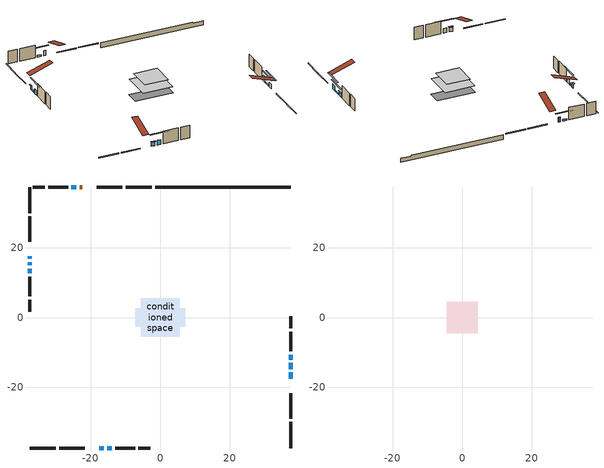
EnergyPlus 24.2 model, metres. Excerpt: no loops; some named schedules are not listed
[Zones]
conditioned space
 floor adiabatic (AdiabaticFloorConstruction): -5.58,-5.58 -5.58,5.58 5.58,5.58 5.58,-5.58 z3.2
 floor foundation (Slab1 construction): -7.15,-2.61 -7.15,2.61 7.15,2.61 7.15,-2.61 z-1.07
 wall outside (RimJoist1 construction): -2.41,37.53 -9.96,37.53 / -37.53,-37.53 -29.99,-37.53 / -37.53,37.53 -37.53,29.99 / 37.53,-37.53 37.53,-29.99 z0.76:1.06
 wall outside (RimJoist2 construction): -10.88,37.53 -18.2,37.53 / -29.06,-37.53 -21.74,-37.53 / -37.53,29.06 -37.53,21.74 / 37.53,-29.06 37.53,-21.74 z0.76:1.06
 wall outside (AdiabaticWallConstruction 1): -22.37,37.53 -23.18,37.53 z0.76:2.79
 wall outside (AdiabaticWallConstruction): 37.53,-17.57 37.53,-15.81 z0.76:2.59; -17.57,-37.53 -16.2,-37.53 / -37.53,17.57 -37.53,16.88 / 37.53,-12.08 37.53,-10.71 z0.76:2.36; 37.53,-14.89 37.53,-13.01 / -37.53,15.96 -37.53,15.01 z0.76:1.22; -24.11,37.53 -25.56,37.53 z0.76:1.45; -15.27,-37.53 -13.9,-37.53 / -37.53,14.09 -37.53,12.71 z0.76:2.57
 wall outside (Wall1 construction): -26.49,37.53 -32.23,37.53 / -12.97,-37.53 -7.23,-37.53 / -37.53,11.79 -37.53,6.05 / 37.53,-9.78 37.53,-4.04 z0.76:5.64
 wall outside (Wall2 construction): -33.16,37.53 -36.6,37.53 / -6.3,-37.53 -2.86,-37.53 / -37.53,5.12 -37.53,1.67 / 37.53,-3.11 37.53,0.33 z0.76:5.64
 wall foundation (FoundationWall1 construction): -1.48,37.53,-1.07 -1.48,37.53,0.76 33.63,37.53,0.76 33.63,37.53,0.43 37.53,37.53,0.43 37.53,37.53,-1.07
 window (WindowConstruction): 37.53,-17.57 37.53,-15.81 z0.76:2.59
 window (WindowConstruction 5): -17.57,-37.53 -16.2,-37.53 z0.76:2.36
 window (WindowConstruction 6): -37.53,17.57 -37.53,16.88 z0.76:2.36
 window (WindowConstruction 7): 37.53,-14.89 37.53,-13.01 z0.76:1.22
 window (WindowConstruction 8): -37.53,15.95 -37.53,15.02 z0.76:1.22
 window (WindowConstruction 1): -24.11,37.53 -25.56,37.53 z0.76:1.45
 window (WindowConstruction 2): -15.27,-37.53 -13.9,-37.53 z0.76:2.56
 window (WindowConstruction 3): -37.53,14.09 -37.53,12.72 z0.76:2.56
 window (WindowConstruction 4): 37.53,-12.08 37.53,-10.71 z0.76:2.36
 door (Door): -22.37,37.53 -23.18,37.53 z0.76:2.79
 ceiling adiabatic (AdiabaticFloorConstruction): 5.58,-5.58 5.58,5.58 -5.58,5.58 -5.58,-5.58 z3.2
attic - vented
 floor to conditioned space (Floor1 construction Reversed): -4.51,-4.51 -4.51,4.51 4.51,4.51 4.51,-4.51 z5.64
 roof outside (Roof1 construction): -21.45,37.53,5.64 -21.45,28.74,8.57 -19.13,28.74,8.57 -19.13,37.53,5.64; -18.5,-37.53,5.64 -18.5,-28.74,8.57 -20.82,-28.74,8.57 -20.82,-37.53,5.64; -37.53,18.5,5.64 -28.74,18.5,8.57 -28.74,20.82,8.57 -37.53,20.82,5.64; 37.53,-18.5,5.64 28.74,-18.5,8.57 28.74,-20.82,8.57 37.53,-20.82,5.64
shading: 37.53,-12.87 37.53,-20.51 37.94,-20.51 37.94,-12.87 z5.53; -16,-37.53 -17.77,-37.53 -17.77,-37.94 -16,-37.94 z2.56; -37.53,16.68 -37.53,17.77 -37.94,17.77 -37.94,16.68 z2.56; 37.53,-10.07 37.53,-17.83 37.94,-17.83 37.94,-10.07 z4.16; -37.53,14.82 -37.53,16.16 -37.94,16.16 -37.94,14.82 z1.42; -28.5,37.53 -21.17,37.53 -21.17,37.94 -28.5,37.94 z4.39; -10.96,-37.53 -18.21,-37.53 -18.21,-37.94 -10.96,-37.94 z5.51; -37.53,9.77 -37.53,17.03 -37.94,17.03 -37.94,9.77 z5.51; 37.53,-10.51 37.53,-12.28 37.94,-12.28 37.94,-10.51 z2.56
[Building]
Building 1: Terrain=Suburbs
[Site:Location]
London AP_ON: Latitude {deg}=43.03; Longitude {deg}=-81.15; Time Zone {hr}=-5; Elevation {m}=278; Keep Site Location Information=Yes
[Site:GroundTemperature:Shallow]
3.98693, 1.93205, 1.76749, 2.74264, 6.6573, 10.5537, 13.9317, 16.0716, 16.2534, 14.513, 11.2211, 7.44421
[Site:WaterMainsTemperature]
Calculation Method=Schedule; Temperature Schedule=mains temperature schedule
[Material] Roughness=Rough; Thermal Absorptance=0.9
Name | Thickness {m} | Conductivity {W/m-K} | Density {kg/m3} | Specific Heat {J/kg-K} | Solar Absorptance | Visible Absorptance
asphalt or fiberglass shingles | 0.00635 | 0.162714 | 1121.4 | 1465.45 | 0.4 | 0.4
ceiling loosefill ins | 0.0846667 | 0.0480833 | 16.02 | 1046.75 | 0.7 | 0.7
ceiling stud and cavity | 0.1397 | 0.0781647 | 65.682 | 1177.47 | 0.7 | 0.7
concrete 4.0 in. | 0.1016 | 1.803125 | 2242.8 | 837.4 | 0.7 | 0.7
concrete 8.0 in. | 0.2032 | 1.803125 | 2242.8 | 837.4 | 0.7 | 0.7
door material | 0.04445 | 0.188738 | 512.64 | 1214.23 | 0.7 | 0.7
floor covering | 0.0127 | 0.0433444 | 54.468 | 1339.84 | 0.6 | 0.6
floor rigid ins; wall rigid ins | 0.512978 | 0.029427 | 32.04 | 1214.23 | 0.7 | 0.7
floor stud and cavity | 0.1397 | 1.75129 | 37.0049 | 1207.88 | 0.7 | 0.7
furniture material conditioned space 1 | 0.1524 | 0.115458 | 640.8 | 1214.23 | 0.6 | 0.6
gypsum board | 0.0127 | 0.160291 | 801 | 837.4 | 0.6 | 0.6
osb sheathing 0.5 in. | 0.0127 | 0.115458 | 512.64 | 1214.23 | 0.7 | 0.7
osb sheathing 0.75 in. | 0.01905 | 0.115458 | 512.64 | 1214.23 | 0.7 | 0.7
rim joist stud and cavity | 0.0508 | 0.177588 | 50.32683 | 1063.81 | 0.6 | 0.6
rim joist stud and cavity 1 | 0.0508 | 0.103237 | 50.32683 | 1063.81 | 0.6 | 0.6
wall stud and cavity | 0.1397 | 0.0809575 | 139.0536 | 1170.24 | 0.7 | 0.7
wall stud and cavity 1 | 0.1397 | 0.0824723 | 139.0536 | 1170.24 | 0.7 | 0.7
wall stud and cavity 2 | 0.0889 | 0.380278 | 52.3479 | 1209.89 | 0.7 | 0.7
wall stud and cavity 3 | 0.0889 | 0.391764 | 83.0341 | 1211.67 | 0.7 | 0.7
wood siding | 0.0254 | 0.102417 | 544.68 | 1172.36 | 0.4 | 0.4
wood siding 1; wood siding 2; wood siding 3 | 0.0254 | 0.102417 | 544.68 | 1172.36 | 0.7 | 0.7
[WindowMaterial:SimpleGlazingSystem]
Name | U-Factor {W/m2-K} | Solar Heat Gain Coefficient
WindowMaterial | 3.00196 | 0.52
WindowMaterial 1 | 3.00026 | 0.53
WindowMaterial 2 | 2.98833 | 0.54
WindowMaterial 3 | 2.99458 | 0.53
WindowMaterial 4 | 3.05079 | 0.42
[Construction]
AdiabaticFloorConstruction: floor stud and cavity, floor rigid ins, osb sheathing 0.75 in., floor covering
AdiabaticWallConstruction: wood siding 2, wall rigid ins, wall stud and cavity 2, gypsum board
AdiabaticWallConstruction 1: wood siding 3, wall rigid ins, wall stud and cavity 2, gypsum board
Door: door material
Floor1 construction Reversed: gypsum board, ceiling stud and cavity, ceiling loosefill ins
FoundationWall1 construction: concrete 8.0 in.
furniture construction conditioned space 1: furniture material conditioned space 1
PartitionWallConstruction: gypsum board, wall stud and cavity 3, gypsum board
RimJoist1 construction: wood siding 1, rim joist stud and cavity
RimJoist2 construction: wood siding 1, rim joist stud and cavity 1
Roof1 construction: asphalt or fiberglass shingles
Slab1 construction: concrete 4.0 in.
Wall1 construction: wood siding, osb sheathing 0.5 in., wall stud and cavity, gypsum board
Wall2 construction: wood siding, osb sheathing 0.5 in., wall stud and cavity 1, gypsum board
WindowConstruction: WindowMaterial
WindowConstruction 1: WindowMaterial 1
WindowConstruction 2; WindowConstruction 3: WindowMaterial 2
WindowConstruction 4; WindowConstruction 5; WindowConstruction 6: WindowMaterial 3
WindowConstruction 7; WindowConstruction 8: WindowMaterial 4
[Zone] Multiplier=1; Part of Total Floor Area=Yes
Name | Volume {m3}
attic - vented | 38.7637
conditioned space | 539.6
[Space]
Name | Zone | Volume {m3}
attic - vented 1 | attic - vented | 38.7637
conditioned space 1 | conditioned space | 539.6
[ZoneInfiltration:EffectiveLeakageArea]
infil attic - vented 1: Zone or Space=attic - vented 1; Schedule=Always On Discrete; Effective Air Leakage Area {cm2}=3555.49; Stack Coefficient=0.000203793; Wind Coefficient=9.64527e-06
[ZoneMixing]
whole house fan mix: Zone or Space=attic - vented; Schedule=Always On Continuous; Design Flow Rate Calculation Method=Flow/Zone; Design Flow Rate {m3/s}=0; Source Zone or Space=conditioned space
[SurfaceProperty:ExposedFoundationPerimeter]
Slab1: Exposed Perimeter Calculation Method=TotalExposedPerimeter; Total Exposed Perimeter {m}=39.015
[InternalMass] Zone or ZoneList=conditioned space; Space or SpaceList=conditioned space 1
Name | Construction | Surface Area {m2}
furniture mass conditioned space 1 | furniture construction conditioned space 1 | 79.564
partition wall mass | PartitionWallConstruction | 198.91
[Lights]
interior lighting: Zone or ZoneList or Space or SpaceList=conditioned space 1; Schedule=interior lighting schedule; Design Level Calculation Method=LightingLevel; Lighting Level {W}=343.2; Return Air Fraction=0; Fraction Radiant=0.6; Fraction Visible=0.2; Fraction Replaceable=1
[People]
occupants: Zone or ZoneList or Space or SpaceList=conditioned space 1; Number of People Schedule=occupants schedule; Number of People Calculation Method=People; Number of People=3; Fraction Radiant=0.314171; Sensible Heat Fraction=0.56303; Activity Level Schedule=occupants activity schedule; Carbon Dioxide Generation Rate {m3/s-W}=0; Enable ASHRAE 55 Comfort Warnings=No; Mean Radiant Temperature Calculation Type=EnclosureAveraged
[ElectricEquipment] Zone or ZoneList or Space or SpaceList=conditioned space 1; Design Level Calculation Method=EquipmentLevel
Name | Schedule | Design Level {W} | Fraction Latent | Fraction Radiant | Fraction Lost
clothes dryer | clothes dryer schedule | 140.772 | 0.015 | 0.081 | 0.85
clothes washer | clothes washer schedule | 32.1985 | 0.03 | 0.162 | 0.7
cooking range | cooking range schedule | 215.147 | 0.08 | 0.432 | 0.2
dishwasher | dishwasher schedule | 66.8632 | 0.3 | 0.18 | 0.4
fridge | fridge schedule | 72.9452 | 0 | 0.6 | 0
mech vent house fan | mech vent house fan schedule | 0.95 | 0 | 0 | 1
mech vent house fan cfis | mech vent house fan cfis schedule | 0 | 0 | 0 | 0
misc plug loads | misc plug loads schedule | 494.7 | 0.045 | 0.513 | 0.1
whole house fan | Always On Discrete | 0 | 0 | 0 | 1
[OtherEquipment] Zone or ZoneList or Space or SpaceList=conditioned space 1; Design Level Calculation Method=EquipmentLevel
Name | Fuel Type | Schedule | Design Level {W} | Fraction Latent | Fraction Radiant | Fraction Lost
clothes dryer 1 | Electricity | clothes dryer schedule | 0 | 0.015 | 0.081 | 0.85
cooking range 1 | Electricity | cooking range schedule | 0 | 0.08 | 0.432 | 0.2
general water use latent | None | general water use schedule | 62.594 | 1 | 0 | 0
general water use sensible | None | general water use schedule | -61.6891 | 0 | 0.6 | 0
mech vent house fan latent load | None | Always On Discrete | 0 | 1 | 0 | 0
mech vent house fan sensible load | None | Always On Discrete | 0 | 0 | 0 | 0
water heater energy adjustment1 | NaturalGas | Always On Discrete | 0.01 | 0 | 0 | 1
[ZoneInfiltration:DesignFlowRate] Zone or ZoneList or Space or SpaceList=conditioned space 1; Schedule=Always On Discrete; Design Flow Rate Calculation Method=Flow/Zone; Design Flow Rate {m3/s}=0
infil flow; natural vent flow; whole house fan flow
[AvailabilityManager:Scheduled]
furnace airloop Availability Manager: Schedule=Always On Discrete
[Foundation:Kiva]
Foundation Kiva 1: Initial Indoor Air Temperature {C}=18; Wall Height Above Grade {m}=0.759988; Wall Depth Below Slab {m}=0.2032
[Foundation:Kiva:Settings]
Soil Conductivity {W/m-K}=0.849921; Soil Density {kg/m3}=1842.3; Soil Specific Heat {J/kg-K}=418.7; Ground Solar Absorptivity=0.9; Ground Thermal Absorptivity=0.9; Ground Surface Roughness {m}=0.03; Far-Field Width {m}=40; Deep-Ground Boundary Condition=ZeroFlux; Deep-Ground Depth {m}=40; Minimum Cell Dimension {m}=0.2; Maximum Cell Growth Coefficient=3; Simulation Timestep=Timestep
[Exterior:Lights]
exterior lighting: Schedule=exterior lighting schedule; Design Level {W}=75.6
[EnergyManagementSystem:GlobalVariable]
furnace_airloop_Fan_RTF
infil_program_Qfan
infil_program_Qinf
natural_vent_program_Qnv
natural_vent_program_Qwhf
[EnergyManagementSystem:Sensor]
Name | Output:Variable or Output:Meter Index Key | Output:Variable or Output:Meter
airflow_gain | infil flow | Infiltration Sensible Heat Gain Energy
airflow_gain_1 | natural vent flow | Infiltration Sensible Heat Gain Energy
airflow_gain_2 | whole house fan flow | Infiltration Sensible Heat Gain Energy
airflow_loss | infil flow | Infiltration Sensible Heat Loss Energy
airflow_loss_1 | natural vent flow | Infiltration Sensible Heat Loss Energy
airflow_loss_2 | whole house fan flow | Infiltration Sensible Heat Loss Energy
clg_load_cond |  | Cooling:EnergyTransfer:Zone:CONDITIONED SPACE
clg_sp_s; clg_sp_s_1 | cooling setpoint | Schedule Value
clothes_dryer_exhaust_0_sch_s | clothes dryer exhaust 0 schedule | Schedule Value
cool_season | cooling season schedule | Schedule Value
htg_load_cond |  | Heating:EnergyTransfer:Zone:CONDITIONED SPACE
htg_sp_s; htg_sp_s_1 | heating setpoint | Schedule Value
ig_ee_conv | clothes dryer | Electric Equipment Convective Heating Energy
ig_ee_conv_2 | cooking range | Electric Equipment Convective Heating Energy
ig_ee_conv_4 | fridge | Electric Equipment Convective Heating Energy
ig_ee_conv_5 | misc plug loads | Electric Equipment Convective Heating Energy
ig_ee_conv_6 | whole house fan | Electric Equipment Convective Heating Energy
ig_ee_rad | clothes dryer | Electric Equipment Radiant Heating Energy
ig_ee_rad_2 | cooking range | Electric Equipment Radiant Heating Energy
ig_ee_rad_4 | fridge | Electric Equipment Radiant Heating Energy
ig_ee_rad_5 | misc plug loads | Electric Equipment Radiant Heating Energy
ig_ee_rad_6 | whole house fan | Electric Equipment Radiant Heating Energy
ig_lgt_conv | interior lighting | Lights Convective Heating Energy
ig_lgt_rad | interior lighting | Lights Radiant Heating Energy
ig_lgt_vis | interior lighting | Lights Visible Radiation Heating Energy
ig_oe_conv | clothes dryer 1 | Other Equipment Convective Heating Energy
ig_oe_conv_1 | cooking range 1 | Other Equipment Convective Heating Energy
ig_oe_conv_2 | general water use latent | Other Equipment Convective Heating Energy
ig_oe_conv_3 | general water use sensible | Other Equipment Convective Heating Energy
ig_oe_conv_4 | water heater energy adjustment1 | Other Equipment Convective Heating Energy
ig_oe_rad | clothes dryer 1 | Other Equipment Radiant Heating Energy
ig_oe_rad_1 | cooking range 1 | Other Equipment Radiant Heating Energy
ig_oe_rad_2 | general water use latent | Other Equipment Radiant Heating Energy
ig_oe_rad_3 | general water use sensible | Other Equipment Radiant Heating Energy
ig_oe_rad_4 | water heater energy adjustment1 | Other Equipment Radiant Heating Energy
ig_ppl_conv | occupants | People Convective Heating Energy
ig_ppl_rad | occupants | People Radiant Heating Energy
im_conv | furniture mass conditioned space 1 | Surface Inside Face Convection Heat Gain Energy
im_conv_1 | partition wall mass | Surface Inside Face Convection Heat Gain Energy
im_ig | furniture mass conditioned space 1 | Surface Inside Face Internal Gains Radiation Heat Gain Energy
im_ig_1 | partition wall mass | Surface Inside Face Internal Gains Radiation Heat Gain Energy
im_lgt | furniture mass conditioned space 1 | Surface Inside Face Lights Radiation Heat Gain Energy
im_lgt_1 | partition wall mass | Surface Inside Face Lights Radiation Heat Gain Energy
im_sol | furniture mass conditioned space 1 | Surface Inside Face Solar Radiation Heat Gain Energy
im_sol_1 | partition wall mass | Surface Inside Face Solar Radiation Heat Gain Energy
im_surf | furniture mass conditioned space 1 | Surface Inside Face Net Surface Thermal Radiation Heat Gain Energy
im_surf_1 | partition wall mass | Surface Inside Face Net Surface Thermal Radiation Heat Gain Energy
mv_conv | mech vent house fan | Electric Equipment Convective Heating Energy
mv_conv_1 | mech vent house fan cfis | Electric Equipment Convective Heating Energy
mv_conv_2 | mech vent house fan latent load | Other Equipment Convective Heating Energy
mv_conv_3 | mech vent house fan sensible load | Other Equipment Convective Heating Energy
mv_rad | mech vent house fan | Electric Equipment Radiant Heating Energy
mv_rad_1 | mech vent house fan cfis | Electric Equipment Radiant Heating Energy
mv_rad_2 | mech vent house fan latent load | Other Equipment Radiant Heating Energy
mv_rad_3 | mech vent house fan sensible load | Other Equipment Radiant Heating Energy
natural_vent_s | natural vent schedule | Schedule Value
out_pb_s |  | Site Outdoor Air Barometric Pressure
out_wt_s |  | Site Outdoor Air Humidity Ratio
site_vw_s |  | Site Wind Speed
ss_back_out | Window1 | Surface Window Shortwave from Zone Back Out Window Heat Transfer Rate
ss_back_out_1 | Window11 | Surface Window Shortwave from Zone Back Out Window Heat Transfer Rate
ss_back_out_2 | Window13 | Surface Window Shortwave from Zone Back Out Window Heat Transfer Rate
ss_back_out_3 | Window14 | Surface Window Shortwave from Zone Back Out Window Heat Transfer Rate
ss_back_out_4 | Window16 | Surface Window Shortwave from Zone Back Out Window Heat Transfer Rate
ss_back_out_5 | Window4 | Surface Window Shortwave from Zone Back Out Window Heat Transfer Rate
ss_back_out_6 | Window5 | Surface Window Shortwave from Zone Back Out Window Heat Transfer Rate
ss_back_out_7 | Window7 | Surface Window Shortwave from Zone Back Out Window Heat Transfer Rate
ss_back_out_8 | Window9 | Surface Window Shortwave from Zone Back Out Window Heat Transfer Rate
ss_conv | Door1 | Surface Inside Face Convection Heat Gain Energy
ss_conv_1 | Window1 | Surface Inside Face Convection Heat Gain Energy
ss_conv_2 | Window11 | Surface Inside Face Convection Heat Gain Energy
ss_conv_3 | Window13 | Surface Inside Face Convection Heat Gain Energy
ss_conv_4 | Window14 | Surface Inside Face Convection Heat Gain Energy
ss_conv_5 | Window16 | Surface Inside Face Convection Heat Gain Energy
ss_conv_6 | Window4 | Surface Inside Face Convection Heat Gain Energy
ss_conv_7 | Window5 | Surface Inside Face Convection Heat Gain Energy
ss_conv_8 | Window7 | Surface Inside Face Convection Heat Gain Energy
ss_conv_9 | Window9 | Surface Inside Face Convection Heat Gain Energy
ss_ig | Door1 | Surface Inside Face Internal Gains Radiation Heat Gain Energy
ss_ig_1 | Window1 | Surface Inside Face Internal Gains Radiation Heat Gain Energy
ss_ig_2 | Window11 | Surface Inside Face Internal Gains Radiation Heat Gain Energy
ss_ig_3 | Window13 | Surface Inside Face Internal Gains Radiation Heat Gain Energy
ss_ig_4 | Window14 | Surface Inside Face Internal Gains Radiation Heat Gain Energy
ss_ig_5 | Window16 | Surface Inside Face Internal Gains Radiation Heat Gain Energy
ss_ig_6 | Window4 | Surface Inside Face Internal Gains Radiation Heat Gain Energy
ss_ig_7 | Window5 | Surface Inside Face Internal Gains Radiation Heat Gain Energy
ss_ig_8 | Window7 | Surface Inside Face Internal Gains Radiation Heat Gain Energy
ss_ig_9 | Window9 | Surface Inside Face Internal Gains Radiation Heat Gain Energy
ss_lgt | Door1 | Surface Inside Face Lights Radiation Heat Gain Energy
ss_sol | Door1 | Surface Inside Face Solar Radiation Heat Gain Energy
ss_surf | Door1 | Surface Inside Face Net Surface Thermal Radiation Heat Gain Energy
ss_surf_1 | Window1 | Surface Inside Face Net Surface Thermal Radiation Heat Gain Energy
ss_surf_2 | Window11 | Surface Inside Face Net Surface Thermal Radiation Heat Gain Energy
ss_surf_3 | Window13 | Surface Inside Face Net Surface Thermal Radiation Heat Gain Energy
ss_surf_4 | Window14 | Surface Inside Face Net Surface Thermal Radiation Heat Gain Energy
ss_surf_5 | Window16 | Surface Inside Face Net Surface Thermal Radiation Heat Gain Energy
ss_surf_6 | Window4 | Surface Inside Face Net Surface Thermal Radiation Heat Gain Energy
ss_surf_7 | Window5 | Surface Inside Face Net Surface Thermal Radiation Heat Gain Energy
ss_surf_8 | Window7 | Surface Inside Face Net Surface Thermal Radiation Heat Gain Energy
ss_surf_9 | Window9 | Surface Inside Face Net Surface Thermal Radiation Heat Gain Energy
ss_trans_in | Window1 | Surface Window Transmitted Solar Radiation Rate
ss_trans_in_1 | Window11 | Surface Window Transmitted Solar Radiation Rate
ss_trans_in_2 | Window13 | Surface Window Transmitted Solar Radiation Rate
ss_trans_in_3 | Window14 | Surface Window Transmitted Solar Radiation Rate
ss_trans_in_4 | Window16 | Surface Window Transmitted Solar Radiation Rate
ss_trans_in_5 | Window4 | Surface Window Transmitted Solar Radiation Rate
ss_trans_in_6 | Window5 | Surface Window Transmitted Solar Radiation Rate
ss_trans_in_7 | Window7 | Surface Window Transmitted Solar Radiation Rate
ss_trans_in_8 | Window9 | Surface Window Transmitted Solar Radiation Rate
ss_trans_out | Window1 | Surface Inside Face Initial Transmitted Diffuse Transmitted Out Window Solar Radiation Rate
ss_trans_out_1 | Window11 | Surface Inside Face Initial Transmitted Diffuse Transmitted Out Window Solar Radiation Rate
ss_trans_out_2 | Window13 | Surface Inside Face Initial Transmitted Diffuse Transmitted Out Window Solar Radiation Rate
ss_trans_out_3 | Window14 | Surface Inside Face Initial Transmitted Diffuse Transmitted Out Window Solar Radiation Rate
ss_trans_out_4 | Window16 | Surface Inside Face Initial Transmitted Diffuse Transmitted Out Window Solar Radiation Rate
ss_trans_out_5 | Window4 | Surface Inside Face Initial Transmitted Diffuse Transmitted Out Window Solar Radiation Rate
ss_trans_out_6 | Window5 | Surface Inside Face Initial Transmitted Diffuse Transmitted Out Window Solar Radiation Rate
ss_trans_out_7 | Window7 | Surface Inside Face Initial Transmitted Diffuse Transmitted Out Window Solar Radiation Rate
ss_trans_out_8 | Window9 | Surface Inside Face Initial Transmitted Diffuse Transmitted Out Window Solar Radiation Rate
s_conv | Floor1 | Surface Inside Face Convection Heat Gain Energy
s_conv_1 | FoundationWall1 | Surface Inside Face Convection Heat Gain Energy
s_conv_10 | RimJoist2:270 | Surface Inside Face Convection Heat Gain Energy
s_conv_11 | RimJoist2:90 | Surface Inside Face Convection Heat Gain Energy
s_conv_12 | Slab1 | Surface Inside Face Convection Heat Gain Energy
s_conv_13 | Wall1:0 | Surface Inside Face Convection Heat Gain Energy
s_conv_14 | Wall1:180 | Surface Inside Face Convection Heat Gain Energy
s_conv_15 | Wall1:270 | Surface Inside Face Convection Heat Gain Energy
s_conv_16 | Wall1:90 | Surface Inside Face Convection Heat Gain Energy
s_conv_17 | Wall2:0 | Surface Inside Face Convection Heat Gain Energy
s_conv_18 | Wall2:180 | Surface Inside Face Convection Heat Gain Energy
s_conv_19 | Wall2:270 | Surface Inside Face Convection Heat Gain Energy
s_conv_2 | inferred conditioned ceiling | Surface Inside Face Convection Heat Gain Energy
s_conv_20 | Wall2:90 | Surface Inside Face Convection Heat Gain Energy
s_conv_3 | inferred conditioned floor | Surface Inside Face Convection Heat Gain Energy
s_conv_4 | RimJoist1:0 | Surface Inside Face Convection Heat Gain Energy
s_conv_5 | RimJoist1:180 | Surface Inside Face Convection Heat Gain Energy
s_conv_6 | RimJoist1:270 | Surface Inside Face Convection Heat Gain Energy
s_conv_7 | RimJoist1:90 | Surface Inside Face Convection Heat Gain Energy
s_conv_8 | RimJoist2:0 | Surface Inside Face Convection Heat Gain Energy
s_conv_9 | RimJoist2:180 | Surface Inside Face Convection Heat Gain Energy
s_ig | Floor1 | Surface Inside Face Internal Gains Radiation Heat Gain Energy
s_ig_1 | FoundationWall1 | Surface Inside Face Internal Gains Radiation Heat Gain Energy
s_ig_10 | RimJoist2:270 | Surface Inside Face Internal Gains Radiation Heat Gain Energy
s_ig_11 | RimJoist2:90 | Surface Inside Face Internal Gains Radiation Heat Gain Energy
s_ig_12 | Slab1 | Surface Inside Face Internal Gains Radiation Heat Gain Energy
s_ig_13 | Wall1:0 | Surface Inside Face Internal Gains Radiation Heat Gain Energy
s_ig_14 | Wall1:180 | Surface Inside Face Internal Gains Radiation Heat Gain Energy
s_ig_15 | Wall1:270 | Surface Inside Face Internal Gains Radiation Heat Gain Energy
s_ig_16 | Wall1:90 | Surface Inside Face Internal Gains Radiation Heat Gain Energy
s_ig_17 | Wall2:0 | Surface Inside Face Internal Gains Radiation Heat Gain Energy
s_ig_18 | Wall2:180 | Surface Inside Face Internal Gains Radiation Heat Gain Energy
s_ig_19 | Wall2:270 | Surface Inside Face Internal Gains Radiation Heat Gain Energy
s_ig_2 | inferred conditioned ceiling | Surface Inside Face Internal Gains Radiation Heat Gain Energy
s_ig_20 | Wall2:90 | Surface Inside Face Internal Gains Radiation Heat Gain Energy
s_ig_3 | inferred conditioned floor | Surface Inside Face Internal Gains Radiation Heat Gain Energy
s_ig_4 | RimJoist1:0 | Surface Inside Face Internal Gains Radiation Heat Gain Energy
s_ig_5 | RimJoist1:180 | Surface Inside Face Internal Gains Radiation Heat Gain Energy
s_ig_6 | RimJoist1:270 | Surface Inside Face Internal Gains Radiation Heat Gain Energy
s_ig_7 | RimJoist1:90 | Surface Inside Face Internal Gains Radiation Heat Gain Energy
s_ig_8 | RimJoist2:0 | Surface Inside Face Internal Gains Radiation Heat Gain Energy
s_ig_9 | RimJoist2:180 | Surface Inside Face Internal Gains Radiation Heat Gain Energy
s_lgt | Floor1 | Surface Inside Face Lights Radiation Heat Gain Energy
s_lgt_1 | FoundationWall1 | Surface Inside Face Lights Radiation Heat Gain Energy
s_lgt_10 | RimJoist2:270 | Surface Inside Face Lights Radiation Heat Gain Energy
s_lgt_11 | RimJoist2:90 | Surface Inside Face Lights Radiation Heat Gain Energy
s_lgt_12 | Slab1 | Surface Inside Face Lights Radiation Heat Gain Energy
s_lgt_13 | Wall1:0 | Surface Inside Face Lights Radiation Heat Gain Energy
s_lgt_14 | Wall1:180 | Surface Inside Face Lights Radiation Heat Gain Energy
s_lgt_15 | Wall1:270 | Surface Inside Face Lights Radiation Heat Gain Energy
s_lgt_16 | Wall1:90 | Surface Inside Face Lights Radiation Heat Gain Energy
s_lgt_17 | Wall2:0 | Surface Inside Face Lights Radiation Heat Gain Energy
s_lgt_18 | Wall2:180 | Surface Inside Face Lights Radiation Heat Gain Energy
s_lgt_19 | Wall2:270 | Surface Inside Face Lights Radiation Heat Gain Energy
s_lgt_2 | inferred conditioned ceiling | Surface Inside Face Lights Radiation Heat Gain Energy
s_lgt_20 | Wall2:90 | Surface Inside Face Lights Radiation Heat Gain Energy
s_lgt_3 | inferred conditioned floor | Surface Inside Face Lights Radiation Heat Gain Energy
s_lgt_4 | RimJoist1:0 | Surface Inside Face Lights Radiation Heat Gain Energy
s_lgt_5 | RimJoist1:180 | Surface Inside Face Lights Radiation Heat Gain Energy
s_lgt_6 | RimJoist1:270 | Surface Inside Face Lights Radiation Heat Gain Energy
s_lgt_7 | RimJoist1:90 | Surface Inside Face Lights Radiation Heat Gain Energy
